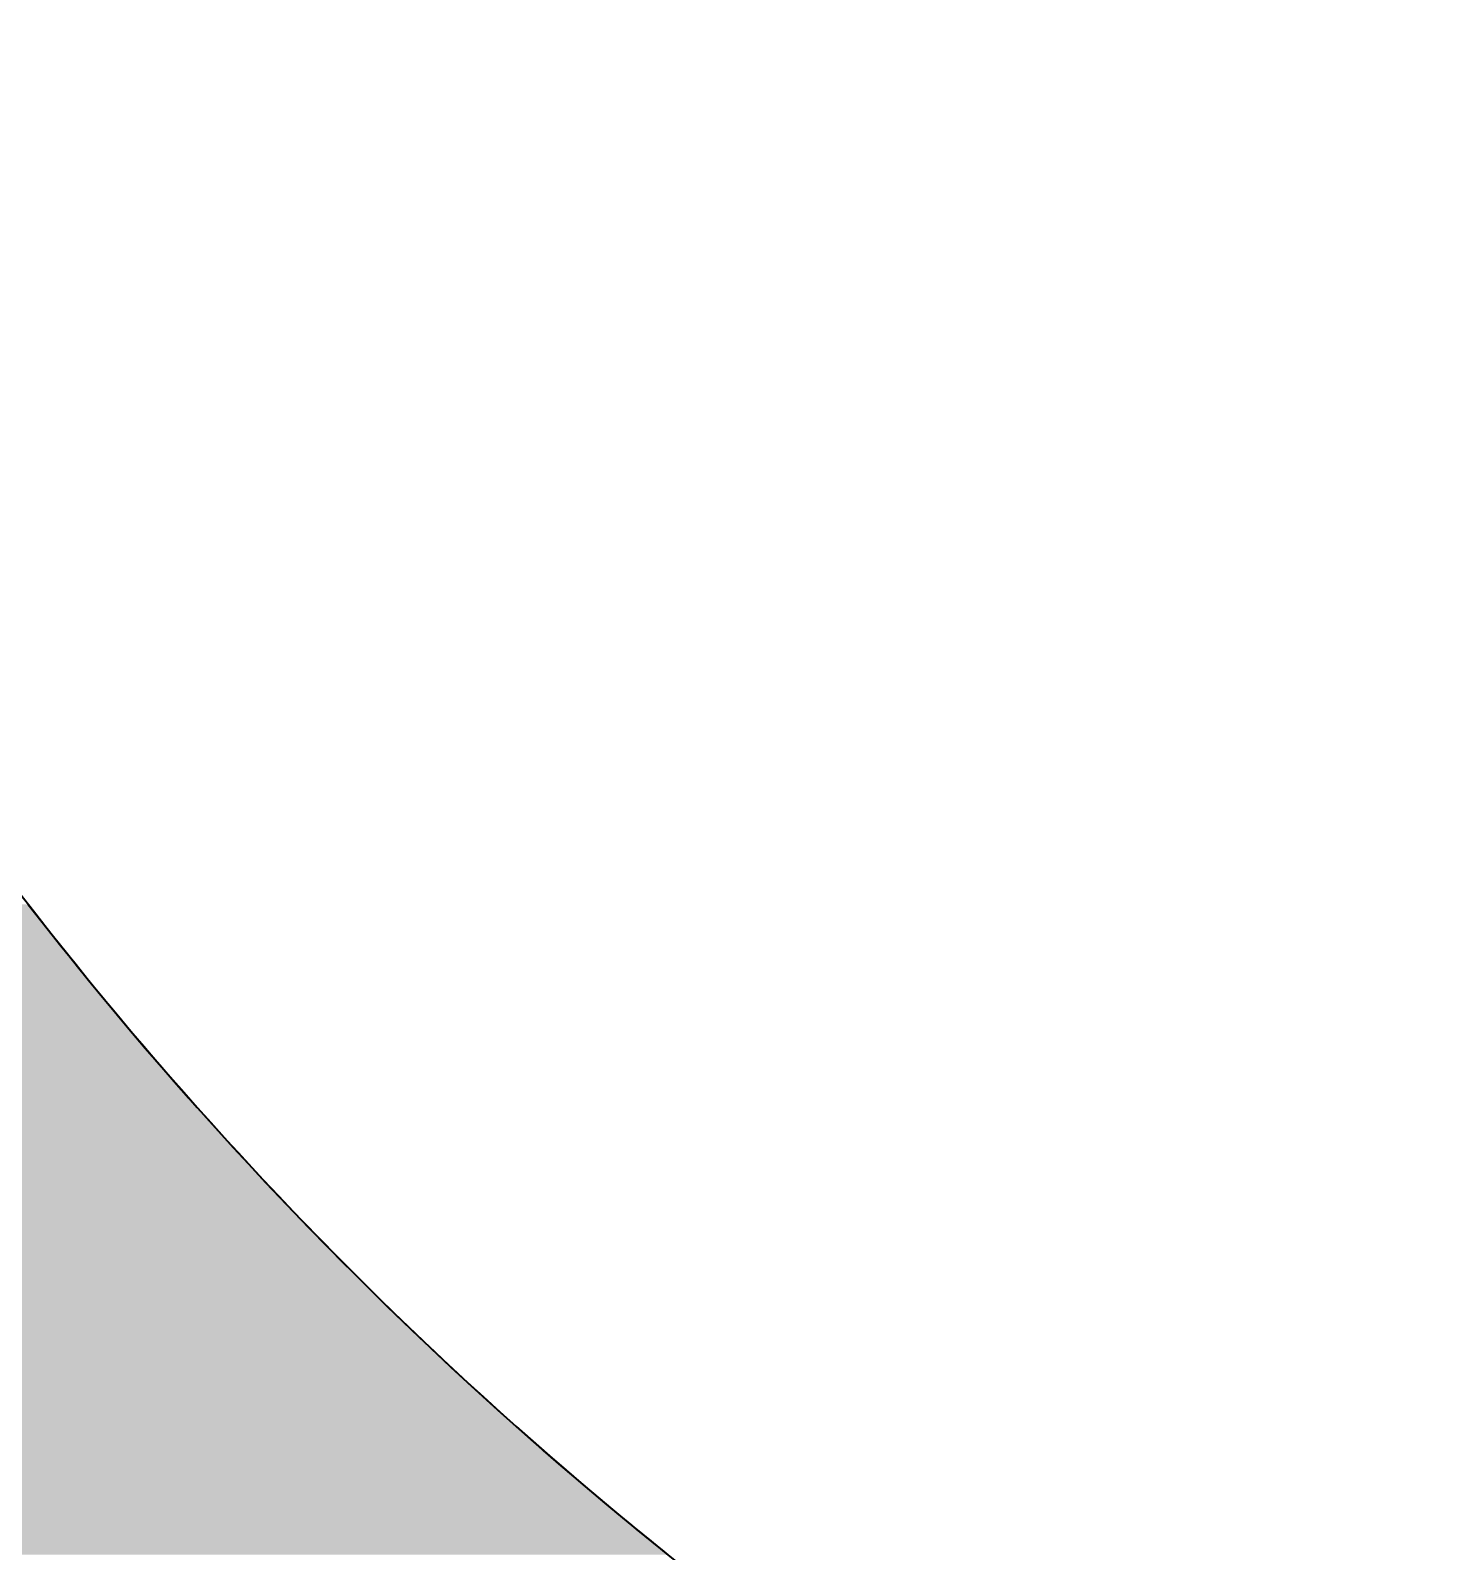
# Model space of a CAD drawing. Header units: inches. Extents: x -225 to -89, y -302 to -258.
# Drawn here: x -167.7365 to -167.3644, y -265.852 to -265.4507 of the extents above; entities that cross this region are included whole.
import ezdxf

# ---------------------------------------------------------------- set-up
doc = ezdxf.new("R2010")
doc.units = ezdxf.units.IN
doc.header["$MEASUREMENT"] = 0
doc.layers.add('A-Elev-Line-01', color=252, linetype='Continuous', lineweight=35)

# ---------------------------------------------------------------- blocks, each defined once
blk = doc.blocks.new('*U20')
at = {"color": 150, "linetype": 'Continuous'}
for p, q in [((1745.49, 2088.05), (1747.43, 2085.56)), ((1747.43, 2085.56), (1749.39, 2083.08)), ((1749.39, 2083.08), (1751.35, 2080.62)), ((1751.35, 2080.62), (1753.33, 2078.16)), ((1753.33, 2078.16), (1755.32, 2075.71)), ((1755.32, 2075.71), (1757.33, 2073.28)), ((1757.33, 2073.28), (1759.35, 2070.85)), ((1759.35, 2070.85), (1761.38, 2068.44)), ((1761.38, 2068.44), (1763.42, 2066.03)), ((1763.42, 2066.03), (1765.47, 2063.64)), ((1765.47, 2063.64), (1766.52, 2062.43)), ((1766.52, 2062.43), (1767.54, 2061.26)), ((1767.54, 2061.26), (1769.62, 2058.89)), ((1769.62, 2058.89), (1771.71, 2056.53)), ((1771.71, 2056.53), (1773.82, 2054.17)), ((1773.82, 2054.17), (1775.93, 2051.84)), ((1775.93, 2051.84), (1777.03, 2050.64)), ((1777.03, 2050.64), (1778.06, 2049.51)), ((1778.06, 2049.51), (1780.2, 2047.19)), ((1780.2, 2047.19), (1782.35, 2044.89)), ((1782.35, 2044.89), (1784.52, 2042.59)), ((1784.52, 2042.59), (1786.69, 2040.31)), ((1786.69, 2040.31), (1788.1, 2038.84)), ((1788.1, 2038.84), (1788.88, 2038.04)), ((1788.88, 2038.04), (1791.08, 2035.77)), ((1791.08, 2035.77), (1793.3, 2033.53)), ((1793.3, 2033.53), (1795.52, 2031.29)), ((1795.52, 2031.29), (1797.75, 2029.06)), ((1797.75, 2029.06), (1799.8, 2027.05)), ((1799.8, 2027.05), (1800, 2026.85)), ((1800, 2026.85), (1802.26, 2024.65)), ((1802.26, 2024.65), (1804.53, 2022.46)), ((1804.53, 2022.46), (1806.81, 2020.28)), ((1806.81, 2020.28), (1809.1, 2018.11)), ((1809.1, 2018.11), (1811.41, 2015.95)), ((1811.41, 2015.95), (1812.17, 2015.25)), ((1812.17, 2015.25), (1813.72, 2013.81)), ((1813.72, 2013.81), (1816.05, 2011.68)), ((1816.05, 2011.68), (1818.38, 2009.56)), ((1818.38, 2009.56), (1820.73, 2007.46)), ((1820.73, 2007.46), (1823.09, 2005.36)), ((1823.09, 2005.36), (1825.27, 2003.45)), ((1825.27, 2003.45), (1825.46, 2003.28)), ((1825.46, 2003.28), (1827.84, 2001.21)), ((1827.84, 2001.21), (1830.23, 1999.15)), ((1830.23, 1999.15), (1832.64, 1997.11)), ((1832.64, 1997.11), (1835.05, 1995.08)), ((1835.05, 1995.08), (1837.47, 1993.06)), ((1837.47, 1993.06), (1839.18, 1991.64)), ((1839.18, 1991.64), (1839.9, 1991.05)), ((1839.9, 1991.05), (1842.35, 1989.06)), ((1842.35, 1989.06), (1844.2, 1987.56)), ((1844.2, 1987.56), (1844.8, 1987.07))]:
    blk.add_line(p, q, dxfattribs=at)
for points in [[(1572.79, 2088.05), (1571.08, 2085.56), (1747.43, 2085.56)], [(1571.08, 2085.56), (1569.38, 2083.08), (1749.39, 2083.08)], [(1569.38, 2083.08), (1567.69, 2080.62), (1751.35, 2080.62)], [(1567.69, 2080.62), (1566, 2078.16), (1753.33, 2078.16)], [(1566, 2078.16), (1564.32, 2075.71), (1755.32, 2075.71)], [(1564.32, 2075.71), (1562.65, 2073.28), (1757.33, 2073.28)], [(1562.65, 2073.28), (1560.98, 2070.85), (1759.35, 2070.85)], [(1560.98, 2070.85), (1559.32, 2068.44), (1761.38, 2068.44)], [(1559.32, 2068.44), (1557.67, 2066.03), (1763.42, 2066.03)], [(1557.67, 2066.03), (1556.03, 2063.64), (1765.47, 2063.64)], [(1556.03, 2063.64), (1555.2, 2062.43), (1766.52, 2062.43)], [(1555.2, 2062.43), (1555.39, 2061.26), (1767.54, 2061.26)], [(1555.39, 2061.26), (1555.79, 2058.89), (1769.62, 2058.89)], [(1555.79, 2058.89), (1556.18, 2056.53), (1771.71, 2056.53)], [(1556.18, 2056.53), (1556.58, 2054.17), (1773.82, 2054.17)], [(1556.58, 2054.17), (1556.97, 2051.84), (1775.93, 2051.84)], [(1556.97, 2051.84), (1557.17, 2050.64), (1777.03, 2050.64)], [(1557.17, 2050.64), (1557.35, 2049.51), (1778.06, 2049.51)], [(1557.35, 2049.51), (1557.74, 2047.19), (1780.2, 2047.19)], [(1557.74, 2047.19), (1558.12, 2044.89), (1782.35, 2044.89)], [(1558.12, 2044.89), (1558.5, 2042.59), (1784.52, 2042.59)], [(1558.5, 2042.59), (1558.88, 2040.31), (1786.69, 2040.31)], [(1558.88, 2040.31), (1559.12, 2038.84), (1788.1, 2038.84)], [(1559.12, 2038.84), (1559.25, 2038.04), (1788.88, 2038.04)], [(1559.25, 2038.04), (1559.63, 2035.77), (1791.08, 2035.77)], [(1559.63, 2035.77), (1560, 2033.53), (1793.3, 2033.53)], [(1560, 2033.53), (1560.36, 2031.29), (1795.52, 2031.29)], [(1560.36, 2031.29), (1560.73, 2029.06), (1797.75, 2029.06)], [(1560.73, 2029.06), (1561.06, 2027.05), (1799.8, 2027.05)], [(1561.06, 2027.05), (1561.09, 2026.85), (1800, 2026.85)], [(1561.09, 2026.85), (1561.45, 2024.65), (1802.26, 2024.65)], [(1561.45, 2024.65), (1561.81, 2022.46), (1804.53, 2022.46)], [(1561.81, 2022.46), (1562.16, 2020.28), (1806.81, 2020.28)], [(1562.16, 2020.28), (1562.52, 2018.11), (1809.1, 2018.11)], [(1562.52, 2018.11), (1562.87, 2015.95), (1811.41, 2015.95)], [(1562.87, 2015.95), (1562.98, 2015.25), (1812.17, 2015.25)], [(1562.98, 2015.25), (1563.21, 2013.81), (1813.72, 2013.81)], [(1563.21, 2013.81), (1563.56, 2011.68), (1816.05, 2011.68)], [(1563.56, 2011.68), (1563.9, 2009.56), (1818.38, 2009.56)], [(1563.9, 2009.56), (1564.24, 2007.46), (1820.73, 2007.46)], [(1564.24, 2007.46), (1564.58, 2005.36), (1823.09, 2005.36)], [(1564.58, 2005.36), (1564.89, 2003.45), (1825.27, 2003.45)], [(1564.89, 2003.45), (1564.91, 2003.28), (1825.46, 2003.28)], [(1564.91, 2003.28), (1565.25, 2001.21), (1827.84, 2001.21)], [(1565.25, 2001.21), (1565.58, 1999.15), (1830.23, 1999.15)], [(1565.58, 1999.15), (1565.9, 1997.11), (1832.64, 1997.11)], [(1565.9, 1997.11), (1566.23, 1995.08), (1835.05, 1995.08)], [(1566.23, 1995.08), (1566.55, 1993.06), (1837.47, 1993.06)], [(1566.55, 1993.06), (1566.78, 1991.64), (1839.18, 1991.64)], [(1566.78, 1991.64), (1566.87, 1991.05), (1839.9, 1991.05)], [(1566.87, 1991.05), (1567.19, 1989.06), (1842.35, 1989.06)], [(1567.19, 1989.06), (1567.43, 1987.56), (1844.2, 1987.56)], [(1715.14, 1987.56), (1715.48, 1987.07), (1844.8, 1987.07)]]:
    blk.add_solid(points, dxfattribs=at)
at = {"color": 150, "linetype": 'Continuous', "extrusion": (0, 0, -1)}
for points in [[(-1572.79, 2088.05), (-1745.49, 2088.05), (-1747.43, 2085.56)], [(-1571.08, 2085.56), (-1747.43, 2085.56), (-1749.39, 2083.08)], [(-1569.38, 2083.08), (-1749.39, 2083.08), (-1751.35, 2080.62)], [(-1567.69, 2080.62), (-1751.35, 2080.62), (-1753.33, 2078.16)], [(-1566, 2078.16), (-1753.33, 2078.16), (-1755.32, 2075.71)], [(-1564.32, 2075.71), (-1755.32, 2075.71), (-1757.33, 2073.28)], [(-1562.65, 2073.28), (-1757.33, 2073.28), (-1759.35, 2070.85)], [(-1560.98, 2070.85), (-1759.35, 2070.85), (-1761.38, 2068.44)], [(-1559.32, 2068.44), (-1761.38, 2068.44), (-1763.42, 2066.03)], [(-1557.67, 2066.03), (-1763.42, 2066.03), (-1765.47, 2063.64)], [(-1555.2, 2062.43), (-1766.52, 2062.43), (-1767.54, 2061.26)], [(-1556.03, 2063.64), (-1765.47, 2063.64), (-1766.52, 2062.43)], [(-1555.39, 2061.26), (-1767.54, 2061.26), (-1769.62, 2058.89)], [(-1555.79, 2058.89), (-1769.62, 2058.89), (-1771.71, 2056.53)], [(-1556.18, 2056.53), (-1771.71, 2056.53), (-1773.82, 2054.17)], [(-1556.58, 2054.17), (-1773.82, 2054.17), (-1775.93, 2051.84)], [(-1556.97, 2051.84), (-1775.93, 2051.84), (-1777.03, 2050.64)], [(-1557.17, 2050.64), (-1777.03, 2050.64), (-1778.06, 2049.51)], [(-1557.35, 2049.51), (-1778.06, 2049.51), (-1780.2, 2047.19)], [(-1557.74, 2047.19), (-1780.2, 2047.19), (-1782.35, 2044.89)], [(-1558.12, 2044.89), (-1782.35, 2044.89), (-1784.52, 2042.59)], [(-1558.5, 2042.59), (-1784.52, 2042.59), (-1786.69, 2040.31)], [(-1558.88, 2040.31), (-1786.69, 2040.31), (-1788.1, 2038.84)], [(-1559.12, 2038.84), (-1788.1, 2038.84), (-1788.88, 2038.04)], [(-1559.25, 2038.04), (-1788.88, 2038.04), (-1791.08, 2035.77)], [(-1559.63, 2035.77), (-1791.08, 2035.77), (-1793.3, 2033.53)], [(-1560, 2033.53), (-1793.3, 2033.53), (-1795.52, 2031.29)], [(-1560.36, 2031.29), (-1795.52, 2031.29), (-1797.75, 2029.06)], [(-1560.73, 2029.06), (-1797.75, 2029.06), (-1799.8, 2027.05)], [(-1561.06, 2027.05), (-1799.8, 2027.05), (-1800, 2026.85)], [(-1561.09, 2026.85), (-1800, 2026.85), (-1802.26, 2024.65)], [(-1561.45, 2024.65), (-1802.26, 2024.65), (-1804.53, 2022.46)], [(-1561.81, 2022.46), (-1804.53, 2022.46), (-1806.81, 2020.28)], [(-1562.16, 2020.28), (-1806.81, 2020.28), (-1809.1, 2018.11)], [(-1562.52, 2018.11), (-1809.1, 2018.11), (-1811.41, 2015.95)], [(-1562.87, 2015.95), (-1811.41, 2015.95), (-1812.17, 2015.25)], [(-1562.98, 2015.25), (-1812.17, 2015.25), (-1813.72, 2013.81)], [(-1563.21, 2013.81), (-1813.72, 2013.81), (-1816.05, 2011.68)], [(-1563.56, 2011.68), (-1816.05, 2011.68), (-1818.38, 2009.56)], [(-1563.9, 2009.56), (-1818.38, 2009.56), (-1820.73, 2007.46)], [(-1564.24, 2007.46), (-1820.73, 2007.46), (-1823.09, 2005.36)], [(-1564.58, 2005.36), (-1823.09, 2005.36), (-1825.27, 2003.45)], [(-1564.89, 2003.45), (-1825.27, 2003.45), (-1825.46, 2003.28)], [(-1564.91, 2003.28), (-1825.46, 2003.28), (-1827.84, 2001.21)], [(-1565.25, 2001.21), (-1827.84, 2001.21), (-1830.23, 1999.15)], [(-1565.58, 1999.15), (-1830.23, 1999.15), (-1832.64, 1997.11)], [(-1565.9, 1997.11), (-1832.64, 1997.11), (-1835.05, 1995.08)], [(-1566.23, 1995.08), (-1835.05, 1995.08), (-1837.47, 1993.06)], [(-1566.55, 1993.06), (-1837.47, 1993.06), (-1839.18, 1991.64)], [(-1566.78, 1991.64), (-1839.18, 1991.64), (-1839.9, 1991.05)], [(-1566.87, 1991.05), (-1839.9, 1991.05), (-1842.35, 1989.06)], [(-1567.19, 1989.06), (-1842.35, 1989.06), (-1844.2, 1987.56)], [(-1715.14, 1987.56), (-1844.2, 1987.56), (-1844.8, 1987.07)]]:
    blk.add_solid(points, dxfattribs=at)
blk = doc.blocks.new('144')
at = {"color": 150}
blk.add_arc((-314.12141, 42.46683), 1.02958, 202.90169, 244.65615, dxfattribs=at)
at = {"color": 150, "linetype": 'Continuous', "xscale": 0.0016989692132326, "yscale": 0.0016989692132326, "zscale": 0.0016989692132326}
blk.add_blockref('*U20', (-317.90032, 38.28806), dxfattribs=at)

msp = doc.modelspace()

# ---------------------------------------------------------------- block references
at = {"layer": 'A-Elev-Line-01'}
msp.add_blockref('144', (147.19772, -307.51684), dxfattribs=at)

doc.saveas('drawing.dxf')
